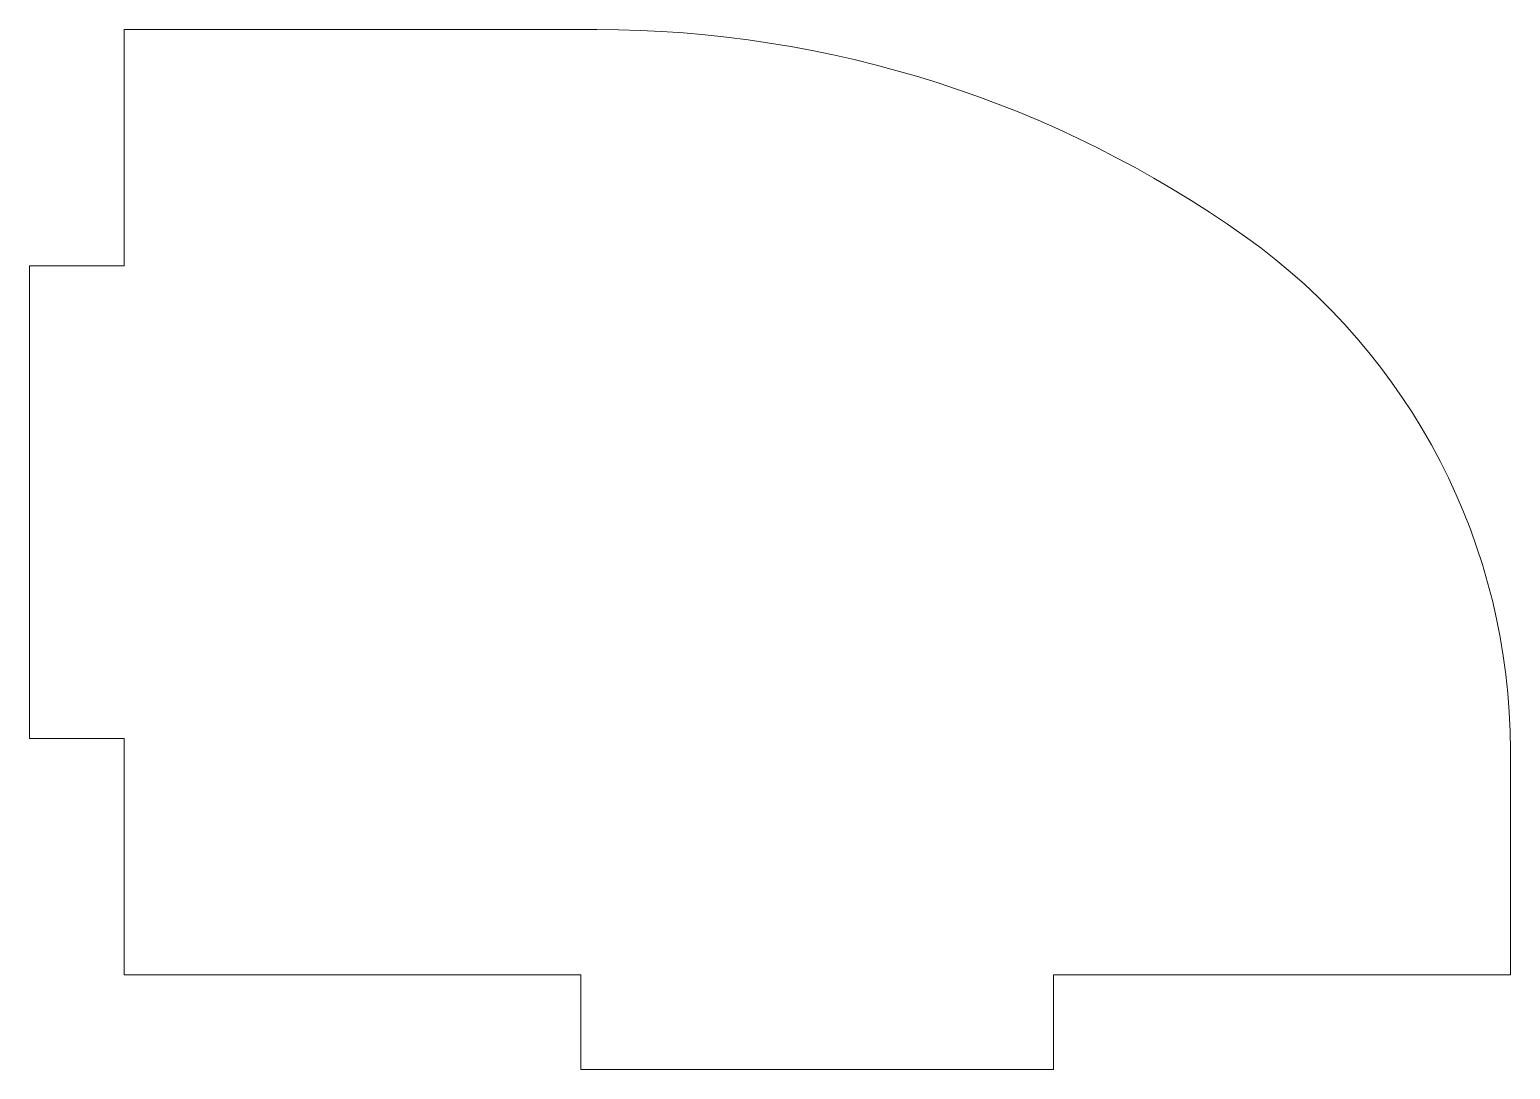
# Model space of a CAD drawing. Header units: millimetres. Extents: x -25 to 22, y -18 to 15.
import ezdxf

# ---------------------------------------------------------------- set-up
doc = ezdxf.new("R2010")
doc.units = ezdxf.units.MM

msp = doc.modelspace()

# ---------------------------------------------------------------- linework, layer by layer
at = {"color": 7, "linetype": 'Continuous', "lineweight": 15}
for p, q in [((-7, 15), (-22, 15)), ((-22, 15), (-22, 7.5)), ((-25, 7.5), (-25, -7.5)), ((-22, 7.5), (-25, 7.5)), ((-25, -7.5), (-22, -7.5)), ((-22, -7.5), (-22, -15)), ((22, -15), (22, -7.873)), ((-22, -15), (-7.5, -15)), ((-7.5, -15), (-7.5, -18)), ((7.5, -18), (7.5, -15)), ((7.5, -15), (22, -15)), ((-7.5, -18), (7.5, -18))]:
    msp.add_line(p, q, dxfattribs=at)
for centre, radius, start, end in [((-7, -20.533), 35.533, 54.5917, 90), ((2, -7.873), 20, 0, 54.5917)]:
    msp.add_arc(centre, radius, start, end, dxfattribs=at)

doc.saveas('drawing.dxf')
